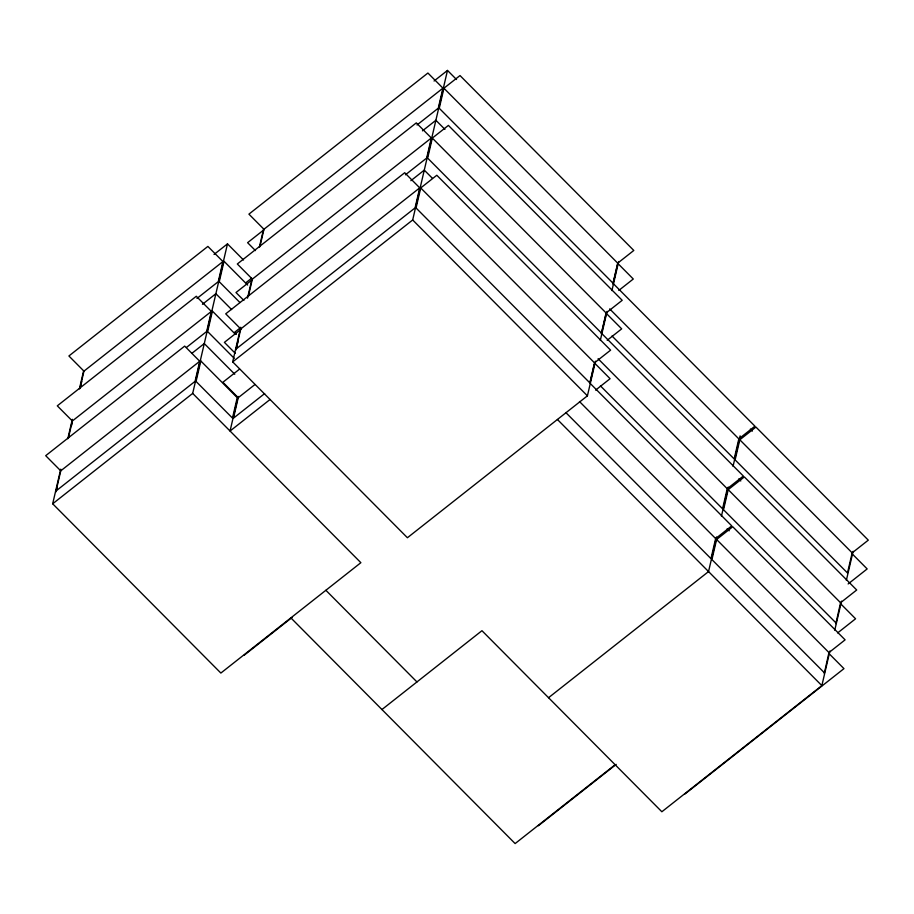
<?xml version="1.0" encoding="UTF-8"?>
<svg xmlns="http://www.w3.org/2000/svg" width="914" height="914" viewBox="0 0 914 914"><rect width="100%" height="100%" fill="white"/><g stroke="black" fill="none" stroke-linecap="round" stroke-linejoin="round"><path stroke-width="1.37" d="M243.501 259.987L227.483 243.867L192.683 393.408L360.87 562.693L220.868 673.058L52.681 503.785L60.735 469.168M67.819 438.709L72.332 419.32M79.427 388.861L83.608 370.856M60.758 470.836L56.085 490.921L195.07 381.355L199.743 361.27L184.685 346.109L45.7 455.686L60.758 470.836L199.743 361.27M68.31 438.4L72.355 420.988L211.351 311.423L196.282 296.262L57.296 405.839L72.355 420.988M79.906 388.553L83.962 371.141L222.947 261.564L207.889 246.414L68.904 355.98L83.962 371.141M56.051 491.801L56.988 487.79M71.383 425.913L72.32 421.902M80.501 386.759L81.746 381.412M211.351 311.423L206.667 331.508L186.502 347.411M222.947 261.564L218.275 281.649L196.978 298.444M595.471 361.213L587.416 395.831L407.416 537.74L232.682 361.875L240.736 327.258M247.5 298.181L252.013 278.793M259.427 246.951L263.609 228.946M240.759 328.96L236.086 349.011L415.07 207.912L419.743 187.861L404.708 172.723L225.724 313.833L240.759 328.96L419.743 187.861M248.311 296.49L252.355 279.113L431.339 138.003L416.304 122.876L237.32 263.986L252.355 279.113M259.907 246.643L263.952 229.265L442.947 88.155L427.912 73.029L248.916 214.139L263.952 229.265M236.052 349.891L237.96 341.71M238.108 396.413L230.054 431.031L270.053 399.498M254.937 384.543L238.223 397.704L233.47 418.166L264.649 393.58M431.339 138.003L426.678 158.065L405.416 174.814M442.947 88.155L438.274 108.206L417.024 124.967M232.682 361.875L412.682 219.966L447.483 70.424L456.52 79.518M420.726 187.941L416.053 207.981L589.85 382.886L594.511 362.835L610.598 350.153L436.812 175.26L420.726 187.941L594.511 362.835M432.322 138.094L427.661 158.133L601.446 333.039L606.108 312.988L622.194 300.306L448.408 125.401L432.322 138.094L606.108 312.988M443.918 88.235L439.257 108.286L613.043 283.191L617.715 263.141L633.802 250.459L460.016 75.554L443.918 88.235L617.715 263.141M590.136 382.395L594.294 364.503M601.412 333.918L606.211 313.285L621.691 328.857L607.193 340.282M613.008 284.071L617.818 263.426L633.288 279.01L618.801 290.435M600.304 340.442L607.079 311.366M611.912 290.595L618.675 261.518M589.576 382.795L731.748 525.881L715.639 538.575L710.978 558.637L565.8 412.534M601.172 332.947L743.345 476.034L727.247 488.727L722.574 508.79L600.429 385.857M612.78 283.1L754.941 426.187L738.843 438.88L734.171 458.942L612.026 336.009M716.599 536.964L708.544 571.581L548.549 697.713M721.432 516.193L728.207 487.116M733.039 466.346L740.123 435.875M824.257 673.561L828.964 652.573L845.096 639.846L732.731 526.761L716.599 539.489L711.926 559.596L824.279 672.681M835.853 623.702L840.56 602.726L856.704 589.998L744.339 476.914L728.207 489.641L723.522 509.749L835.887 622.834M739.803 439.783L735.119 459.891L847.484 572.975L852.168 552.867L868.3 540.151L755.935 427.067L739.803 439.783L852.168 552.867M381.949 709.538L481.952 630.694L661.862 811.758L821.857 685.614L829.912 650.996M834.745 630.226L841.52 601.149M846.353 580.379L853.116 551.302M214.036 254.458L227.483 243.867M434.07 81.003L447.483 70.424M264.02 229.734L247.603 242.678L255.474 250.607M202.44 304.316L215.875 293.714L231.619 309.56M422.462 130.851L435.887 120.271L444.924 129.365M246.083 282.575L251.658 278.176M252.413 279.581L235.995 292.526L243.878 300.455M191.963 353.272L204.279 343.561L234.772 374.249M410.866 180.698L424.279 170.118L432.322 178.207M240.051 328.035L234.487 332.422L236.406 334.353M240.816 329.44L224.398 342.373L235.229 353.272M52.681 503.785L192.683 393.408M239.594 369.096L222.89 382.269L238.223 397.704M244.164 655.235L292 617.521M595.597 390.129L610.084 378.704L594.614 363.132M615.133 764.732L515.13 843.576L290.869 617.875M538.335 825.765L616.185 764.39M848.135 583.943L867.169 568.931L852.122 553.793M837.658 632.911L855.573 618.778L840.526 603.64M684.986 793.969L843.965 668.637L828.918 653.487M750.371 429.1L752.371 431.111M609.684 308.898L738.843 438.88M738.763 478.947L740.774 480.958M598.087 358.745L727.247 488.727M728.207 489.641L840.56 602.726M727.167 528.795L729.166 530.817M412.682 219.966L587.416 395.831M716.599 539.489L828.964 652.573M579.476 401.532L715.639 538.575M557.414 419.48L821.857 685.614M247.648 285.054L224.021 261.267L219.257 281.729L239.925 302.534M235.058 333.907L212.414 311.126L207.649 331.576L234.235 358.334M325.875 590.284L416.955 681.947M200.817 360.973L196.053 381.435L232.487 418.086L237.24 397.636L200.817 360.973"/></g></svg>
